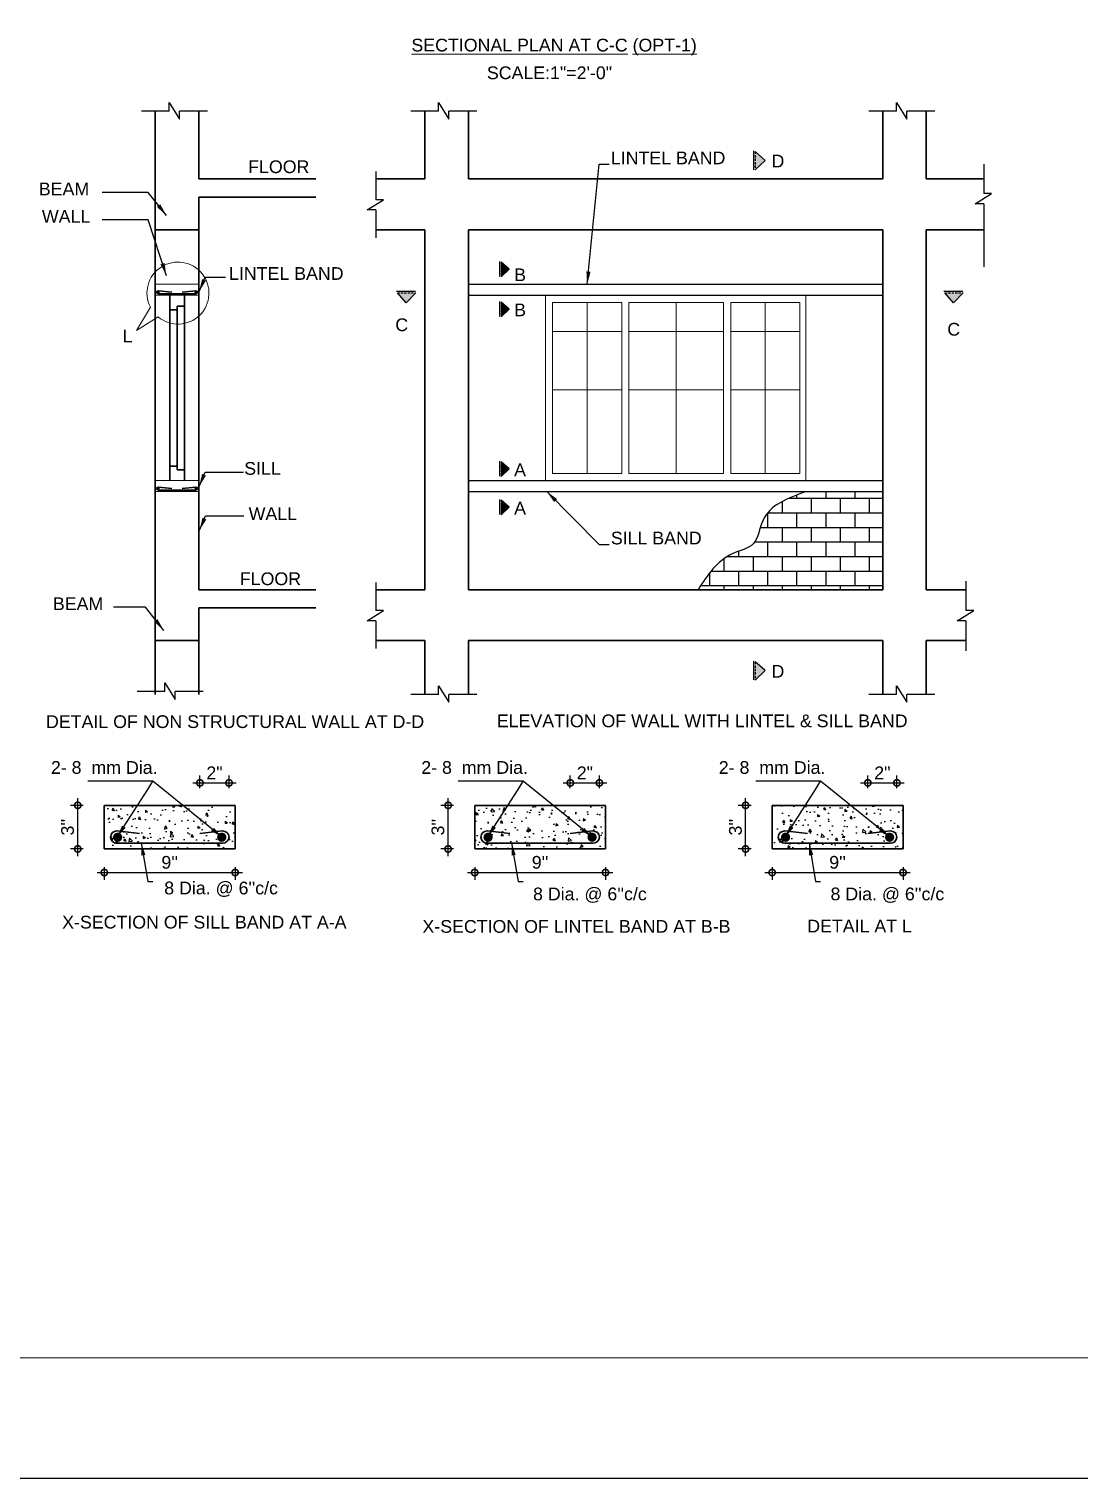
# Model space of a CAD drawing. Header units: inches. Extents: x -2812 to 9774, y -15726 to -746.
# Drawn here: x -938 to -534, y -15726 to -15168 of the extents above; entities that cross this region are included whole.
import ezdxf

# ---------------------------------------------------------------- set-up
doc = ezdxf.new("R2010")
doc.units = ezdxf.units.IN
doc.header["$LTSCALE"] = 17
doc.header["$MEASUREMENT"] = 0
doc.linetypes.add('DASHED2', pattern=[0.375, 0.25, -0.125])
for name, color, linetype in [('Boundries', 240, 'Continuous'), ('break line', 142, 'Continuous'), ('concrete', 173, 'Continuous'), ('Dim', 1, 'Continuous'), ('earth hatch', 30, 'Continuous')]:
    doc.layers.add(name, color=color, linetype=linetype)
for name, color, linetype, lineweight in [('column', 20, 'Continuous', 15), ('ELE1', 3, 'Continuous', 9), ('Rebar', 250, 'Continuous', 30), ('STIRRUPS', 4, 'Continuous', 30), ('TEXT', 231, 'Continuous', 20), ('WALL', 1, 'Continuous', 35), ('win', 12, 'Continuous', 13)]:
    doc.layers.add(name, color=color, linetype=linetype, lineweight=lineweight)
doc.styles.add('1-96', font='arial.ttf', dxfattribs={"height": 7})
doc.dimstyles.new('1-96', dxfattribs={"dimtxt": 7, "dimasz": 7, "dimexe": 4, "dimexo": 1, "dimgap": 2, "dimtad": 1, "dimdec": 0, "dimzin": 0, "dimdsep": 46, "dimlunit": 4, "dimtxsty": '1-96', "dimblk": 'DOTSMALL', "dimcen": 3, "dimdle": 4, "dimclrd": 256, "dimclre": 256, "dimclrt": 6, "dimadec": 0, "dimazin": 0, "dimtfac": 1, "dimtdec": 0, "dimtix": 1, "dimtofl": 0, "dimtmove": 1, "dimatfit": 3, "dimfxl": 3, "dimfxlon": 1, "dimtolj": 1, "dimtzin": 0, "dimlwd": -1, "dimlwe": -1, "dimarcsym": 0})
pattern_1 = [(320, (-14179.545, 4152.689), (-1.255043, -14.345204), [1.5, -16.5]), (265, (-14179.545, 4152.689), (15.043843, 2.775027), [1.2, -13.2]), (10.4514, (-14179.65, 4151.493), (13.788791, -11.570188), [1.274804, -14.022842]), (316.1842, (-14175.545, 4152.689), (-3.31038, -21.34482), [2.25, -24.75]), (6.6356, (-14175.82, 4150.91), (19.482357, -18.693254), [1.912206, -21.03426]), (261.1842, (-14175.545, 4152.689), (19.482372, -18.69324), [1.8, -19.8]), (291, (-14176.545, 4150.689), (-8.052378, -11.938141), [1.5, -16.5]), (236, (-14176.545, 4150.689), (14.503001, -4.866307), [1.2, -13.2]), (341.4514, (-14177.216, 4149.694), (6.45061, -16.804453), [1.274804, -14.022842]), (307.5, (-14179.545, 4152.6887), (6.657877, -0.2431971), [0, -13.04, 0, -13.4, 0, -13.25]), (277.5, (-14179.545, 4152.689), (7.8882342, -5.2613907), [0, -7.64, 0, -12.74, 0, -5.05]), (237.5, (-14179.545, 4157.149), (-0.4510974, -10.6764487), [0, -5, 0, -15.6, 0, -20.7]), (227.5, (-14179.545, 4159.149), (2.0020996, -11.6637234), [0, -6.5, 0, -10.36, 0, -14.7])]

# ---------------------------------------------------------------- blocks, each defined once
blk = doc.blocks.new('_DotSmall')
at = {"color": 0, "const_width": 0.5}
blk.add_lwpolyline([(-0.0625, 0, 1), (0.0625, 0, 1)], format="xyb", close=True, dxfattribs=at)
blk = doc.blocks.new('TRI')
at = {"layer": 'break line'}
blk.add_hatch(color=256, dxfattribs=at).paths.add_polyline_path([(33.6, 0), (16.1, 18.5), (0, 0)])
at = {"layer": 'break line', "linetype": 'DASHED2'}
blk.add_line((0, 0), (33.6, 0), dxfattribs=at)
at = {"layer": 'break line'}
for points in [[(16.1, 18.5), (0, 0)], [(16.1, 18.5), (33.6, 0)]]:
    blk.add_lwpolyline(points, dxfattribs=at)
blk = doc.blocks.new('*D2753')
at = {"layer": 'Defpoints', "color": 0, "transparency": 16777216}
for p in [(625.73, 65.92), (697.73, 65.92), (697.73, 52.95)]:
    blk.add_point(p, dxfattribs=at)
at = {"layer": 'Dim', "transparency": 16777216}
for p, q in [((625.73, 55.95), (625.73, 48.95)), ((697.73, 55.95), (697.73, 48.95)), ((621.73, 52.95), (701.73, 52.95))]:
    blk.add_line(p, q, dxfattribs=at)
at = {"layer": 'Dim', "transparency": 16777216, "xscale": 7, "yscale": 7, "zscale": 7, "rotation": 180}
blk.add_blockref('_DotSmall', (625.73, 52.95), dxfattribs=at)
at = {"layer": 'Dim', "transparency": 16777216, "xscale": 7, "yscale": 7, "zscale": 7}
blk.add_blockref('_DotSmall', (697.73, 52.95), dxfattribs=at)
at = {"layer": 'Dim', "color": 6, "transparency": 16777216, "insert": (661.73, 58.52), "char_height": 7, "attachment_point": 5, "style": '1-96'}
blk.add_mtext("\\A1;9''", dxfattribs=at)
blk = doc.blocks.new('*D2754')
at = {"layer": 'Defpoints', "color": 0, "transparency": 16777216}
for p in [(611.11, 89.92), (625.73, 89.92), (625.73, 65.92)]:
    blk.add_point(p, dxfattribs=at)
at = {"layer": 'Dim', "transparency": 16777216}
for p, q in [((614.11, 89.92), (607.11, 89.92)), ((611.11, 61.92), (611.11, 93.92)), ((614.11, 65.92), (607.11, 65.92))]:
    blk.add_line(p, q, dxfattribs=at)
at = {"layer": 'Dim', "transparency": 16777216, "xscale": 7, "yscale": 7, "zscale": 7}
for p, rotation in [((611.11, 89.92), 90), ((611.11, 65.92), 270)]:
    blk.add_blockref('_DotSmall', p, dxfattribs=dict(at, rotation=rotation))
at = {"layer": 'Dim', "color": 6, "transparency": 16777216, "insert": (605.53, 77.92), "char_height": 7, "attachment_point": 5, "rotation": 90, "style": '1-96'}
blk.add_mtext("\\A1;3''", dxfattribs=at)
blk = doc.blocks.new('*D2755')
at = {"layer": 'Defpoints', "color": 0, "transparency": 16777216}
for p in [(694.36, 102.28), (678.36, 89.92), (694.36, 89.92)]:
    blk.add_point(p, dxfattribs=at)
at = {"layer": 'Dim', "transparency": 16777216}
for p, q in [((678.36, 99.28), (678.36, 106.28)), ((694.36, 99.28), (694.36, 106.28)), ((674.36, 102.28), (698.36, 102.28))]:
    blk.add_line(p, q, dxfattribs=at)
at = {"layer": 'Dim', "transparency": 16777216, "xscale": 7, "yscale": 7, "zscale": 7, "rotation": 180}
blk.add_blockref('_DotSmall', (678.36, 102.28), dxfattribs=at)
at = {"layer": 'Dim', "transparency": 16777216, "xscale": 7, "yscale": 7, "zscale": 7}
blk.add_blockref('_DotSmall', (694.36, 102.28), dxfattribs=at)
at = {"layer": 'Dim', "color": 6, "transparency": 16777216, "insert": (686.36, 107.79), "char_height": 7, "attachment_point": 5, "style": '1-96'}
blk.add_mtext('\\A1;2"', dxfattribs=at)
blk = doc.blocks.new('*D2756')
at = {"layer": 'Defpoints', "color": 0, "transparency": 16777216}
for p in [(829.53, 65.92), (901.53, 65.92), (901.53, 52.95)]:
    blk.add_point(p, dxfattribs=at)
at = {"layer": 'Dim', "transparency": 16777216}
for p, q in [((829.53, 55.95), (829.53, 48.95)), ((901.53, 55.95), (901.53, 48.95)), ((825.53, 52.95), (905.53, 52.95))]:
    blk.add_line(p, q, dxfattribs=at)
at = {"layer": 'Dim', "transparency": 16777216, "xscale": 7, "yscale": 7, "zscale": 7, "rotation": 180}
blk.add_blockref('_DotSmall', (829.53, 52.95), dxfattribs=at)
at = {"layer": 'Dim', "transparency": 16777216, "xscale": 7, "yscale": 7, "zscale": 7}
blk.add_blockref('_DotSmall', (901.53, 52.95), dxfattribs=at)
at = {"layer": 'Dim', "color": 6, "transparency": 16777216, "insert": (865.53, 58.52), "char_height": 7, "attachment_point": 5, "style": '1-96'}
blk.add_mtext("\\A1;9''", dxfattribs=at)
blk = doc.blocks.new('*D2757')
at = {"layer": 'Defpoints', "color": 0, "transparency": 16777216}
for p in [(814.91, 89.92), (829.53, 89.92), (829.53, 65.92)]:
    blk.add_point(p, dxfattribs=at)
at = {"layer": 'Dim', "transparency": 16777216}
for p, q in [((817.91, 89.92), (810.91, 89.92)), ((814.91, 61.92), (814.91, 93.92)), ((817.91, 65.92), (810.91, 65.92))]:
    blk.add_line(p, q, dxfattribs=at)
at = {"layer": 'Dim', "transparency": 16777216, "xscale": 7, "yscale": 7, "zscale": 7}
for p, rotation in [((814.91, 89.92), 90), ((814.91, 65.92), 270)]:
    blk.add_blockref('_DotSmall', p, dxfattribs=dict(at, rotation=rotation))
at = {"layer": 'Dim', "color": 6, "transparency": 16777216, "insert": (809.33, 77.92), "char_height": 7, "attachment_point": 5, "rotation": 90, "style": '1-96'}
blk.add_mtext("\\A1;3''", dxfattribs=at)
blk = doc.blocks.new('*D2758')
at = {"layer": 'Defpoints', "color": 0, "transparency": 16777216}
for p in [(898.16, 102.28), (882.16, 89.92), (898.16, 89.92)]:
    blk.add_point(p, dxfattribs=at)
at = {"layer": 'Dim', "transparency": 16777216}
for p, q in [((882.16, 99.28), (882.16, 106.28)), ((898.16, 99.28), (898.16, 106.28)), ((878.16, 102.28), (902.16, 102.28))]:
    blk.add_line(p, q, dxfattribs=at)
at = {"layer": 'Dim', "transparency": 16777216, "xscale": 7, "yscale": 7, "zscale": 7, "rotation": 180}
blk.add_blockref('_DotSmall', (882.16, 102.28), dxfattribs=at)
at = {"layer": 'Dim', "transparency": 16777216, "xscale": 7, "yscale": 7, "zscale": 7}
blk.add_blockref('_DotSmall', (898.16, 102.28), dxfattribs=at)
at = {"layer": 'Dim', "color": 6, "transparency": 16777216, "insert": (890.16, 107.79), "char_height": 7, "attachment_point": 5, "style": '1-96'}
blk.add_mtext('\\A1;2"', dxfattribs=at)
blk = doc.blocks.new('*D2759')
at = {"layer": 'Defpoints', "color": 0, "transparency": 16777216}
for p in [(993.22, 65.92), (1065.22, 65.92), (1065.22, 52.95)]:
    blk.add_point(p, dxfattribs=at)
at = {"layer": 'Dim', "transparency": 16777216}
for p, q in [((993.22, 55.95), (993.22, 48.95)), ((1065.22, 55.95), (1065.22, 48.95)), ((989.22, 52.95), (1069.22, 52.95))]:
    blk.add_line(p, q, dxfattribs=at)
at = {"layer": 'Dim', "transparency": 16777216, "xscale": 7, "yscale": 7, "zscale": 7, "rotation": 180}
blk.add_blockref('_DotSmall', (993.22, 52.95), dxfattribs=at)
at = {"layer": 'Dim', "transparency": 16777216, "xscale": 7, "yscale": 7, "zscale": 7}
blk.add_blockref('_DotSmall', (1065.22, 52.95), dxfattribs=at)
at = {"layer": 'Dim', "color": 6, "transparency": 16777216, "insert": (1029.22, 58.52), "char_height": 7, "attachment_point": 5, "style": '1-96'}
blk.add_mtext("\\A1;9''", dxfattribs=at)
blk = doc.blocks.new('*D2760')
at = {"layer": 'Defpoints', "color": 0, "transparency": 16777216}
for p in [(978.6, 89.92), (993.22, 89.92), (993.22, 65.92)]:
    blk.add_point(p, dxfattribs=at)
at = {"layer": 'Dim', "transparency": 16777216}
for p, q in [((981.6, 89.92), (974.6, 89.92)), ((978.6, 61.92), (978.6, 93.92)), ((981.6, 65.92), (974.6, 65.92))]:
    blk.add_line(p, q, dxfattribs=at)
at = {"layer": 'Dim', "transparency": 16777216, "xscale": 7, "yscale": 7, "zscale": 7}
for p, rotation in [((978.6, 89.92), 90), ((978.6, 65.92), 270)]:
    blk.add_blockref('_DotSmall', p, dxfattribs=dict(at, rotation=rotation))
at = {"layer": 'Dim', "color": 6, "transparency": 16777216, "insert": (973.03, 77.92), "char_height": 7, "attachment_point": 5, "rotation": 90, "style": '1-96'}
blk.add_mtext("\\A1;3''", dxfattribs=at)
blk = doc.blocks.new('*D2761')
at = {"layer": 'Defpoints', "color": 0, "transparency": 16777216}
for p in [(1061.86, 102.28), (1045.86, 89.92), (1061.86, 89.92)]:
    blk.add_point(p, dxfattribs=at)
at = {"layer": 'Dim', "transparency": 16777216}
for p, q in [((1045.86, 99.28), (1045.86, 106.28)), ((1061.86, 99.28), (1061.86, 106.28)), ((1041.86, 102.28), (1065.86, 102.28))]:
    blk.add_line(p, q, dxfattribs=at)
at = {"layer": 'Dim', "transparency": 16777216, "xscale": 7, "yscale": 7, "zscale": 7, "rotation": 180}
blk.add_blockref('_DotSmall', (1045.86, 102.28), dxfattribs=at)
at = {"layer": 'Dim', "transparency": 16777216, "xscale": 7, "yscale": 7, "zscale": 7}
blk.add_blockref('_DotSmall', (1061.86, 102.28), dxfattribs=at)
at = {"layer": 'Dim', "color": 6, "transparency": 16777216, "insert": (1053.86, 107.79), "char_height": 7, "attachment_point": 5, "style": '1-96'}
blk.add_mtext('\\A1;2"', dxfattribs=at)
blk = doc.blocks.new('A$C777F0A80')
at = {"layer": 'concrete', "linetype": 'Continuous'}
h = blk.add_hatch(dxfattribs=at)
h.set_pattern_fill('AR-CONC', color=256, scale=2, angle=-90, style=0)
h.set_pattern_definition(pattern_1)
h.paths.add_polyline_path([(697.73, 89.92), (697.73, 65.92), (625.73, 65.92), (625.73, 89.92)])
h = blk.add_hatch(dxfattribs=at)
h.set_pattern_fill('AR-CONC', color=256, scale=2, angle=-90, style=0)
h.set_pattern_definition([(320, (4905.985, 16699.266), (-1.255043, -14.345204), [1.5, -16.5]), (265, (4905.985, 16699.266), (15.043843, 2.775027), [1.2, -13.2]), (10.4514, (4905.88, 16698.071), (13.788791, -11.570188), [1.274804, -14.022842]), (316.1842, (4909.985, 16699.266), (-3.31038, -21.344821), [2.25, -24.75]), (6.6356, (4909.71, 16697.488), (19.482357, -18.693254), [1.912206, -21.03426]), (261.1842, (4909.985, 16699.266), (19.482372, -18.69324), [1.8, -19.8]), (291, (4908.985, 16697.266), (-8.052378, -11.938141), [1.5, -16.5]), (236, (4908.985, 16697.266), (14.503001, -4.866307), [1.2, -13.2]), (341.4514, (4908.314, 16696.272), (6.45061, -16.804453), [1.274804, -14.022842]), (307.5, (4905.985, 16699.2665), (6.657877, -0.2431971), [0, -13.04, 0, -13.4, 0, -13.25]), (277.5, (4905.985, 16699.2665), (7.8882342, -5.2613907), [0, -7.64, 0, -12.74, 0, -5.05]), (237.5, (4905.985, 16703.7265), (-0.4510974, -10.6764487), [0, -5, 0, -15.6, 0, -20.7]), (227.5, (4905.985, 16705.7265), (2.0020996, -11.6637234), [0, -6.5, 0, -10.36, 0, -14.7])])
h.paths.add_polyline_path([(901.53, 89.92), (901.53, 65.92), (829.53, 65.92), (829.53, 89.92)])
h = blk.add_hatch(dxfattribs=at)
h.set_pattern_fill('AR-CONC', color=256, scale=2, angle=-90, style=0)
h.set_pattern_definition(pattern_1)
h.paths.add_polyline_path([(1065.22, 89.92), (1065.22, 65.92), (993.22, 65.92), (993.22, 89.92)])
at = {"layer": 'earth hatch', "linetype": 'Continuous'}
h = blk.add_hatch(dxfattribs=at)
h.set_pattern_fill('AR-B816', color=256, style=0)
h.set_pattern_definition([(0, (-14101.552, 4435.7356), (0, 8), []), (90, (-14101.552, 4435.7356), (-8, 8), [8, -8])])
edge = h.paths.add_edge_path()
edge.add_line((1054.05, 208.55), (1054.05, 262.55))
edge.add_line((1054.05, 262.55), (1011.69, 262.55))
edge.add_spline(control_points=[(1011.69, 262.55), (1001.79, 258.89), (987.21, 253.5), (985.25, 231.97), (965.13, 228.2), (957.61, 216.49), (952.51, 208.55)], knot_values=[0, 0, 0, 0, 28.626771, 42.133265, 55.056683, 82.28873, 82.28873, 82.28873, 82.28873], degree=3, periodic=0)
edge.add_line((952.51, 208.55), (1054.05, 208.55))
at = {"layer": 'Rebar'}
for points in [[(654.97, 372.16, -1), (656.25, 372.16, -1)], [(676.57, 372.16, 1), (675.29, 372.16, 1)], [(654.97, 264.16, -1), (656.25, 264.16, -1)], [(676.57, 264.16, 1), (675.29, 264.16, 1)], [(630.54, 72.37, -1), (635.66, 72.37, -1)], [(692.91, 72.37, 1), (687.79, 72.37, 1)], [(834.34, 72.37, -1), (839.46, 72.37, -1)], [(896.71, 72.37, 1), (891.59, 72.37, 1)], [(998.03, 72.37, -1), (1003.15, 72.37, -1)], [(1060.41, 72.37, 1), (1055.29, 72.37, 1)]]:
    blk.add_hatch(color=256, dxfattribs=at).paths.add_polyline_path(points)
at = {"layer": 'break line'}
for points in [[(983.15, 439.59), (983.15, 449.94)], [(843.45, 380.81), (843.45, 389.09)], [(796.92, 372.66), (786.56, 372.66)], [(843.45, 358.81), (843.45, 367.09)], [(1098.13, 372.66), (1087.77, 372.66)], [(843.45, 270.99), (843.45, 279.27)], [(843.45, 249.91), (843.45, 258.19)], [(983.15, 158.9), (983.15, 169.25)]]:
    blk.add_lwpolyline(points, dxfattribs=at)
at = {"layer": 'column'}
for points in [[(653.77, 376.55), (677.77, 376.55), (677.77, 370.55), (653.77, 370.55)], [(653.77, 268.55), (677.77, 268.55), (677.77, 262.55), (653.77, 262.55)]]:
    blk.add_lwpolyline(points, close=True, dxfattribs=at)
at = {"layer": 'concrete'}
for points in [[(826.05, 376.55), (1054.05, 376.55)], [(826.05, 370.55), (1054.05, 370.55)], [(826.05, 268.55), (1054.05, 268.55)], [(826.05, 262.55), (1054.05, 262.55)]]:
    blk.add_lwpolyline(points, dxfattribs=at)
at = {"layer": 'Dim', "ltscale": 200}
for points in [[(661.42, 471.72), (646.12, 471.72)], [(661.42, 471.72), (661.42, 476.58)], [(661.42, 476.58), (667.02, 467.46)], [(667.02, 467.46), (667.02, 471.72)], [(682.47, 471.72), (667.02, 471.72)], [(809.71, 471.72), (794.4, 471.72)], [(809.71, 476.58), (815.31, 467.46)], [(809.71, 471.72), (809.71, 476.58)], [(830.75, 471.72), (815.31, 471.72)], [(815.31, 467.46), (815.31, 471.72)], [(1061.71, 471.72), (1046.4, 471.72)], [(1061.71, 471.72), (1061.71, 476.58)], [(1061.71, 476.58), (1067.31, 467.46)], [(1067.31, 467.46), (1067.31, 471.72)], [(1082.75, 471.72), (1067.31, 471.72)], [(775.18, 438.52), (775.18, 423.07)], [(1109.73, 442.67), (1109.73, 426.42)], [(770.33, 417.47), (779.44, 423.07)], [(779.44, 423.07), (775.18, 423.07)], [(1104.87, 420.82), (1113.98, 426.42)], [(1113.98, 426.42), (1109.73, 426.42)], [(775.18, 417.47), (770.33, 417.47)], [(775.18, 417.47), (775.18, 402.16)], [(1109.73, 420.82), (1104.87, 420.82)], [(1109.73, 420.82), (1109.73, 386.18)], [(775.18, 212.52), (775.18, 197.07)], [(1099.86, 213.32), (1099.86, 197.07)], [(770.33, 191.47), (779.44, 197.07)], [(775.18, 191.47), (770.33, 191.47)], [(779.44, 197.07), (775.18, 197.07)], [(775.18, 191.47), (775.18, 176.16)], [(1095, 191.47), (1104.11, 197.07)], [(1099.86, 191.47), (1095, 191.47)], [(1104.11, 197.07), (1099.86, 197.07)], [(1099.86, 191.47), (1099.86, 174.83)], [(659.04, 152.47), (643.73, 152.47)], [(659.04, 157.33), (664.64, 148.22)], [(659.04, 152.47), (659.04, 157.33)], [(680.09, 152.47), (664.64, 152.47)], [(664.64, 148.22), (664.64, 152.47)], [(809.71, 150.88), (809.71, 155.73)], [(809.71, 155.73), (815.31, 146.62)], [(1061.71, 155.73), (1067.31, 146.62)], [(1061.71, 150.88), (1061.71, 155.73)], [(809.71, 150.88), (794.4, 150.88)], [(815.31, 146.62), (815.31, 150.88)], [(830.75, 150.88), (815.31, 150.88)], [(1061.71, 150.88), (1046.4, 150.88)], [(1082.75, 150.88), (1067.31, 150.88)], [(1067.31, 146.62), (1067.31, 150.88)]]:
    blk.add_lwpolyline(points, dxfattribs=at)
at = {"layer": 'earth hatch', "linetype": 'Continuous'}
blk.add_spline([(1011.69, 262.55), (988.02, 246.45), (982.88, 233.95), (971.27, 228.28), (952.51, 208.55)], degree=3, dxfattribs=at)
at = {"layer": 'STIRRUPS', "ltscale": 200}
for points in [[(662.89, 372.21), (655.51, 373.04, 0.396178), (654.61, 372.19, 0.396178), (655.51, 371.35), (676.03, 371.35, 0.396178), (676.93, 372.19, 0.396178), (676.03, 373.04), (668.65, 372.21)], [(662.89, 264.21), (655.51, 265.04, 0.396178), (654.61, 264.19, 0.396178), (655.51, 263.35), (676.03, 263.35, 0.396178), (676.93, 264.19, 0.396178), (676.03, 265.04), (668.65, 264.21)], [(678.36, 74.49), (690.76, 75.88, -0.396178), (694.36, 72.5, -0.396178), (690.76, 69.12), (632.69, 69.12, -0.396178), (629.09, 72.5, -0.396178), (632.69, 75.88), (645.09, 74.49)], [(882.16, 74.49), (894.56, 75.88, -0.396178), (898.16, 72.5, -0.396178), (894.56, 69.12), (836.49, 69.12, -0.396178), (832.9, 72.5, -0.396178), (836.49, 75.88), (848.89, 74.49)], [(1045.86, 74.49), (1058.26, 75.88, -0.396178), (1061.85, 72.5, -0.396178), (1058.26, 69.12), (1000.18, 69.12, -0.396178), (996.59, 72.5, -0.396178), (1000.18, 75.88), (1012.58, 74.49)]]:
    blk.add_lwpolyline(points, format="xyb", dxfattribs=at)
at = {"layer": 'WALL', "lineweight": 30}
for points in [[(653.77, 471.72), (653.77, 434.55)], [(677.77, 471.72), (677.77, 434.55)], [(802.05, 471.72), (802.05, 434.55)], [(826.05, 471.72), (826.05, 434.55)], [(1054.05, 471.72), (1054.05, 434.55)], [(1078.05, 471.72), (1078.05, 434.55)], [(653.77, 434.55), (653.77, 150.88)], [(677.77, 434.55), (742.12, 434.55)], [(775.18, 434.55), (802.05, 434.55)], [(826.05, 434.55), (1054.05, 434.55)], [(1078.05, 434.55), (1109.73, 434.55)], [(677.77, 208.55), (677.77, 424.55)], [(677.77, 424.55), (742.12, 424.55)], [(653.77, 406.55), (677.77, 406.55)], [(775.18, 406.55), (802.05, 406.55)], [(802.05, 208.55), (802.05, 406.55)], [(826.05, 208.55), (826.05, 406.55)], [(826.05, 406.55), (1054.05, 406.55)], [(1054.05, 208.55), (1054.05, 406.55)], [(1078.05, 406.55), (1109.73, 406.55)], [(1078.05, 208.55), (1078.05, 406.55)], [(661.77, 370.55), (661.77, 268.55)], [(669.77, 370.55), (669.77, 268.55)], [(661.77, 362.55), (665.77, 362.55)], [(665.77, 364.55), (669.77, 364.55)], [(665.77, 362.55), (665.77, 364.55)], [(665.77, 362.55), (665.77, 274.55)], [(661.77, 276.55), (665.77, 276.55)], [(665.77, 276.55), (665.77, 274.55)], [(665.77, 274.55), (669.77, 274.55)], [(677.77, 208.55), (742.12, 208.55)], [(775.18, 208.55), (802.05, 208.55)], [(826.05, 208.55), (1054.05, 208.55)], [(1078.05, 208.55), (1099.86, 208.55)], [(677.77, 198.55), (677.77, 150.88)], [(677.77, 198.55), (742.12, 198.55)], [(653.77, 180.55), (677.77, 180.55)], [(775.18, 180.55), (802.05, 180.55)], [(802.05, 180.55), (802.05, 150.88)], [(826.05, 180.55), (1054.05, 180.55)], [(826.05, 180.55), (826.05, 150.88)], [(1054.05, 180.55), (1054.05, 150.88)], [(1078.05, 180.55), (1099.86, 180.55)], [(1078.05, 180.55), (1078.05, 150.88)], [(625.73, 89.92), (697.73, 89.92)], [(625.73, 89.92), (625.73, 65.92)], [(697.73, 65.92), (697.73, 89.92)], [(829.53, 89.92), (901.53, 89.92)], [(829.53, 89.92), (829.53, 65.92)], [(901.53, 65.92), (901.53, 89.92)], [(993.22, 89.92), (1065.22, 89.92)], [(993.22, 89.92), (993.22, 65.92)], [(1065.22, 65.92), (1065.22, 89.92)], [(625.73, 65.92), (697.73, 65.92)], [(829.53, 65.92), (901.53, 65.92)], [(993.22, 65.92), (1065.22, 65.92)]]:
    blk.add_lwpolyline(points, dxfattribs=at)
at = {"layer": 'win'}
for points in [[(868.43, 370.55), (1011.68, 370.55)], [(868.43, 370.55), (868.43, 268.55)], [(1011.68, 370.55), (1011.68, 268.55)], [(651.07, 363.97), (643.5, 351.19)], [(872.43, 366.55), (910.43, 366.55)], [(872.43, 366.55), (872.43, 272.55)], [(891.43, 366.55), (891.43, 272.55)], [(910.43, 366.55), (910.43, 272.55)], [(914.43, 366.55), (966.43, 366.55)], [(914.43, 366.55), (914.43, 272.55)], [(940.43, 366.55), (940.43, 272.55)], [(966.43, 366.55), (966.43, 272.55)], [(970.43, 366.55), (1008.43, 366.55)], [(970.43, 366.55), (970.43, 272.55)], [(989.43, 366.55), (989.43, 272.55)], [(1008.43, 366.55), (1008.43, 272.55)], [(643.5, 351.19), (655.39, 358.58)], [(872.43, 350.55), (910.43, 350.55)], [(914.43, 350.55), (966.43, 350.55)], [(970.43, 350.55), (1008.43, 350.55)], [(872.43, 318.55), (910.43, 318.55)], [(914.43, 318.55), (966.43, 318.55)], [(970.43, 318.55), (1008.43, 318.55)], [(872.43, 272.55), (910.43, 272.55)], [(914.43, 272.55), (966.43, 272.55)], [(970.43, 272.55), (1008.43, 272.55)], [(868.43, 268.55), (1011.68, 268.55)]]:
    blk.add_lwpolyline(points, dxfattribs=at)
blk.add_arc((666.27, 371.73), 17.06, 230.39372, 207.03418, dxfattribs=at)
at = {"layer": 'break line'}
for p, xscale, yscale, zscale, rotation in [((983.89, 449.53), 0.3000000000029104, 0.3000000000029104, 0.3000000000029104, 270), ((844.04, 388.76), 0.2400000000052387, 0.2400000000052387, 0.2400000000052387, 270), ((786.98, 371.92), -0.3000000000029104, 0.3000000000029104, 0.3, 180), ((844.04, 366.76), 0.2400000000052387, 0.2400000000052387, 0.2400000000052387, 270), ((1088.18, 371.92), -0.3000000000029104, 0.3000000000029104, 0.3, 180), ((844.04, 278.94), 0.2400000000052387, 0.2400000000052387, 0.2400000000052387, 270), ((844.04, 257.86), 0.2400000000052387, 0.2400000000052387, 0.2400000000052387, 270), ((983.89, 168.84), 0.3000000000029104, 0.3000000000029104, 0.3000000000029104, 270)]:
    blk.add_blockref('TRI', p, dxfattribs=dict(at, xscale=xscale, yscale=yscale, zscale=zscale, rotation=rotation))
at = {"layer": 'TEXT', "style": '1-96'}
for s, p in [('SCALE:1"=2\'-0"', (836.25, 489.41)), ('LINTEL BAND', (904.46, 442.59)), ('D', (992.87, 440.85)), ('FLOOR', (704.89, 437.73)), ('BEAM', (589.71, 425.52)), ('WALL', (591.4, 410.39)), ('LINTEL BAND', (694.36, 379)), ('B', (851.24, 378.3)), ('B', (851.24, 358.98)), ('L', (635.85, 344.65)), ('C', (785.85, 350.79)), ('C', (1089.59, 348.34)), ('SILL', (702.72, 271.78)), ('A', (851.24, 270.99)), ('A', (851.24, 249.91)), ('WALL', (705.17, 246.86)), ('SILL BAND', (904.46, 233.47)), ('FLOOR', (700.31, 211.07)), ('BEAM', (597.44, 197.33)), ('D', (992.87, 160.16)), ('DETAIL OF NON STRUCTURAL WALL AT D-D', (593.66, 132.46)), ('ELEVATION OF WALL WITH LINTEL & SILL BAND', (841.72, 132.9)), ('2- 8  mm Dia.', (596.35, 107.25)), ('2- 8  mm Dia.', (800.15, 107.25)), ('2- 8  mm Dia.', (963.85, 107.25)), ("8 Dia. @ 6''c/c ", (658.71, 40.95)), ("8 Dia. @ 6''c/c ", (861.66, 37.68)), ("8 Dia. @ 6''c/c ", (1025.35, 37.68)), ('X-SECTION OF SILL BAND AT A-A', (602.54, 22.16)), ('X-SECTION OF LINTEL BAND AT B-B', (800.79, 19.81)), ('DETAIL AT L', (1012.52, 19.99))]:
    blk.add_text(s, height=7, dxfattribs=at).set_placement(p)
at = {"layer": 'TEXT', "insert": (794.73, 511.65), "char_height": 7, "width": 268, "attachment_point": 1, "style": '1-96'}
blk.add_mtext('{\\LSECTIONAL PLAN AT\\fArial|b0|i0|c162|p34; \\fArial|b0|i0|c0|p34;C\\fArial|b0|i0|c162|p34;-\\fArial|b0|i0|c0|p34;C (OPT-1)}', dxfattribs=at)
at = {"layer": 'Dim'}
for base, p1, p2, text, picture, middle in [((694.36, 102.28), (678.36, 89.92), (694.36, 89.92), '2"', '*D2755', (686.36, 107.79)), ((898.16, 102.28), (882.16, 89.92), (898.16, 89.92), '2"', '*D2758', (890.16, 107.79)), ((1061.86, 102.28), (1045.86, 89.92), (1061.86, 89.92), '2"', '*D2761', (1053.86, 107.79)), ((697.73, 52.95), (625.73, 65.92), (697.73, 65.92), "9''", '*D2753', (661.73, 58.52)), ((901.53, 52.95), (829.53, 65.92), (901.53, 65.92), "9''", '*D2756', (865.53, 58.52)), ((1065.22, 52.95), (993.22, 65.92), (1065.22, 65.92), "9''", '*D2759', (1029.22, 58.52))]:
    dim = blk.add_linear_dim(base=base, p1=p1, p2=p2, text=text, dimstyle='1-96', override={"dimtxsty": '1-96'}, dxfattribs=at)
    dim.commit()
    dim.dimension.update_dxf_attribs({"geometry": picture, "text_midpoint": middle})
for base, p1, p2, picture, middle in [((611.11, 89.92), (625.73, 65.92), (625.73, 89.92), '*D2754', (605.53, 77.92)), ((814.91, 89.92), (829.53, 65.92), (829.53, 89.92), '*D2757', (809.33, 77.92)), ((978.6, 89.92), (993.22, 65.92), (993.22, 89.92), '*D2760', (973.03, 77.92))]:
    dim = blk.add_linear_dim(base=base, p1=p1, p2=p2, angle=90, text="3''", dimstyle='1-96', override={"dimtxsty": '1-96'}, dxfattribs=at)
    dim.commit()
    dim.dimension.update_dxf_attribs({"geometry": picture, "text_midpoint": middle})
for points in [[(891.45, 376.55), (898.06, 442.59), (903.58, 442.59)], [(659.92, 414.38), (649.87, 427.11), (624.49, 427.11)], [(659.92, 381.3), (649.87, 412.04), (624.49, 412.04)], [(677.9, 372.54), (681.21, 380.45), (692.37, 380.43)], [(677.91, 265.32), (681.22, 273.23), (702.28, 273.2)], [(869.15, 262.55), (898.06, 233.47), (903.58, 233.47)], [(678.11, 241.22), (681.42, 249.13), (702.49, 249.11)], [(658.4, 186.19), (648.34, 198.93), (630.82, 198.93)], [(690.76, 72.28), (652.39, 103.17), (616.7, 103.17)], [(632.69, 72.28), (649.63, 98.65), (652.39, 103.17)], [(894.56, 72.28), (856.19, 103.17), (820.5, 103.17)], [(836.49, 72.28), (853.43, 98.65), (856.19, 103.17)], [(1058.26, 72.28), (1019.88, 103.17), (984.2, 103.17)], [(1000.18, 72.28), (1017.12, 98.65), (1019.88, 103.17)], [(646.03, 69.36), (649.63, 47.99), (652.39, 47.96)], [(849.83, 69.36), (853.43, 47.99), (856.19, 47.96)], [(1013.52, 69.36), (1017.12, 47.99), (1019.88, 47.96)]]:
    blk.add_leader(points, dimstyle='1-96', override={"dimtxsty": '1-96'}, dxfattribs=at)

msp = doc.modelspace()

# ---------------------------------------------------------------- linework, layer by layer
at = {"layer": 'Defpoints'}
msp.add_lwpolyline([(366.02, -13478.28), (-2811.58, -13478.28), (-2811.58, -15726.25), (366.02, -15726.25)], close=True, dxfattribs=at)
at = {"layer": 'ELE1'}
msp.add_lwpolyline([(-2765.26, -13524.6), (319.71, -13524.6), (319.71, -15679.93), (-2765.26, -15679.93)], close=True, dxfattribs=at)

# ---------------------------------------------------------------- block references
at = {"layer": 'Boundries', "xscale": 0.69984, "yscale": 0.69984, "zscale": 0.69984}
msp.add_blockref('A$C777F0A80', (-1346.78, -15530.2), dxfattribs=at)

doc.saveas('drawing.dxf')
